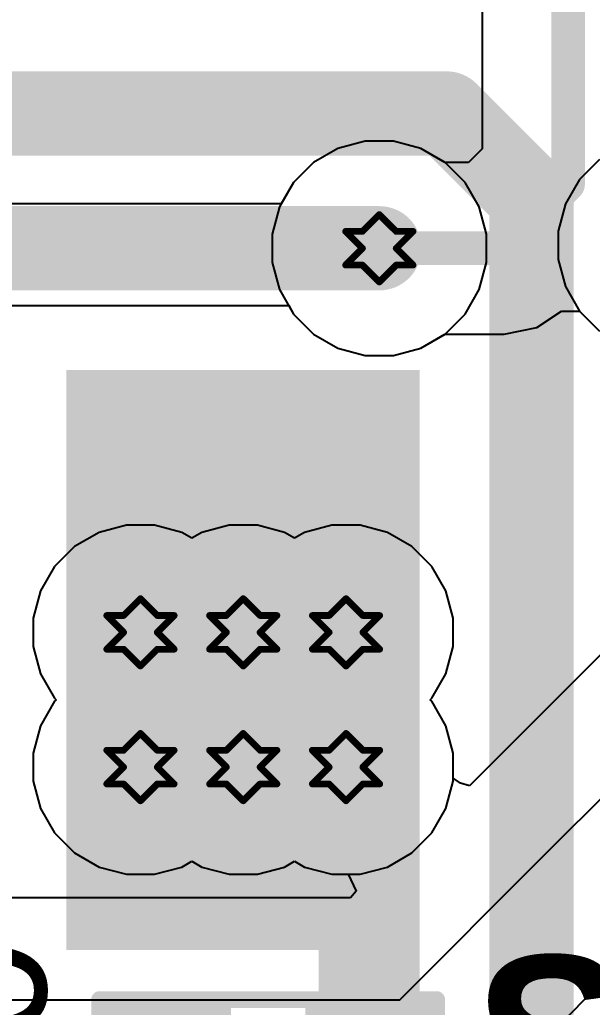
# Model space of a CAD drawing. Header units: inches. Extents: x -3 to 5437, y -3 to 5435.
# Drawn here: x 39.4 to 43.71, y 20.16 to 27.61 of the extents above; entities that cross this region are included whole.
import ezdxf

# ---------------------------------------------------------------- set-up
doc = ezdxf.new("R2010")
doc.units = ezdxf.units.IN
for name, color, linetype in [('Bottom Layer', 5, 'Continuous'), ('Bottom Solder', 6, 'Continuous'), ('Drill Drawing', 1, 'Continuous'), ('GND', 16, 'Continuous'), ('PWR', 76, 'Continuous'), ('Top Layer', 1, 'Continuous'), ('Top Overlay', 2, 'Continuous'), ('Top Paste', 8, 'Continuous'), ('Top Solder', 216, 'Continuous'), ('Via Holes', 16, 'Continuous')]:
    doc.layers.add(name, color=color, linetype=linetype)
doc.styles.add('Arial', font='', dxfattribs={"height": 0.2})
doc.styles.add('Arial_Bold', font='', dxfattribs={"height": 0.2})
doc.styles.get('Arial').set_extended_font_data('Arial')
doc.styles.get('Arial_Bold').set_extended_font_data('Arial', bold=True)

# ---------------------------------------------------------------- blocks, each defined once
blk = doc.blocks.new('S______B______243')
at = {"layer": 'Top Layer'}
for points in [[(-1.143, -0.4445), (-1.143, 0.4445), (-0.381, 0.4445), (-0.381, -0.4445)], [(0.381, -0.4445), (0.381, 0.4445), (1.143, 0.4445), (1.143, -0.4445)]]:
    blk.add_hatch(color=1, dxfattribs=at).paths.add_polyline_path(points)
at = {"layer": 'Top Paste'}
for points in [[(-1.143, -0.4445), (-1.143, 0.4445), (-0.381, 0.4445), (-0.381, -0.4445)], [(0.381, -0.4445), (0.381, 0.4445), (1.143, 0.4445), (1.143, -0.4445)]]:
    blk.add_hatch(color=8, dxfattribs=at).paths.add_polyline_path(points)
at = {"layer": 'Top Solder'}
for points in [[(-1.2446, -0.5461), (-1.2446, 0.5461), (-0.2794, 0.5461), (-0.2794, -0.5461)], [(0.2794, -0.5461), (0.2794, 0.5461), (1.2446, 0.5461), (1.2446, -0.5461)]]:
    blk.add_hatch(color=216, dxfattribs=at).paths.add_polyline_path(points)
at = {"layer": 'Top Overlay'}
for points in [[(-1.27, 0.5588, 0.127, 0.127, 0), (1.27, 0.5588, 0.127, 0.127, 0)], [(-1.27, -0.5588, 0.127, 0.127, 0), (-1.27, 0.5588, 0.127, 0.127, 0)], [(1.27, -0.5588, 0.127, 0.127, 0), (1.27, 0.5588, 0.127, 0.127, 0)], [(-1.27, -0.5588, 0.127, 0.127, 0), (1.27, -0.5588, 0.127, 0.127, 0)]]:
    blk.add_lwpolyline(points, format="xyseb", dxfattribs=at)
for points in [[(-1.30175, 0.5588, 0.0635, 0.0635, 1), (-1.23825, 0.5588, 0.0635, 0.0635, 1)], [(-1.30175, 0.5588, 0.0635, 0.0635, 1), (-1.23825, 0.5588, 0.0635, 0.0635, 1)], [(1.23825, 0.5588, 0.0635, 0.0635, 1), (1.30175, 0.5588, 0.0635, 0.0635, 1)], [(1.23825, 0.5588, 0.0635, 0.0635, 1), (1.30175, 0.5588, 0.0635, 0.0635, 1)], [(-1.30175, -0.5588, 0.0635, 0.0635, 1), (-1.23825, -0.5588, 0.0635, 0.0635, 1)], [(-1.30175, -0.5588, 0.0635, 0.0635, 1), (-1.23825, -0.5588, 0.0635, 0.0635, 1)], [(1.23825, -0.5588, 0.0635, 0.0635, 1), (1.30175, -0.5588, 0.0635, 0.0635, 1)], [(1.23825, -0.5588, 0.0635, 0.0635, 1), (1.30175, -0.5588, 0.0635, 0.0635, 1)]]:
    blk.add_lwpolyline(points, format="xyseb", close=True, dxfattribs=at)

msp = doc.modelspace()

# ---------------------------------------------------------------- hatches: boundary and pattern name
at = {"layer": 'Bottom Layer'}
h = msp.add_hatch(color=5, dxfattribs=at)
edge = h.paths.add_edge_path()
edge.add_arc((42.1098, 25.8835), 0.3, 0, 360)
h = msp.add_hatch(color=5, dxfattribs=at)
edge = h.paths.add_edge_path()
edge.add_arc((40.3093, 22.9879), 0.3, 0, 360)
h = msp.add_hatch(color=5, dxfattribs=at)
edge = h.paths.add_edge_path()
edge.add_arc((41.084, 22.9879), 0.3, 0, 360)
h = msp.add_hatch(color=5, dxfattribs=at)
edge = h.paths.add_edge_path()
edge.add_arc((41.8587, 22.9879), 0.3, 0, 360)
h = msp.add_hatch(color=5, dxfattribs=at)
edge = h.paths.add_edge_path()
edge.add_arc((40.3093, 21.9719), 0.3, 0, 360)
h = msp.add_hatch(color=5, dxfattribs=at)
edge = h.paths.add_edge_path()
edge.add_arc((41.084, 21.9719), 0.3, 0, 360)
h = msp.add_hatch(color=5, dxfattribs=at)
edge = h.paths.add_edge_path()
edge.add_arc((41.8587, 21.9719), 0.3, 0, 360)
at = {"layer": 'Bottom Solder'}
h = msp.add_hatch(color=6, dxfattribs=at)
edge = h.paths.add_edge_path()
edge.add_arc((42.1098, 25.8835), 0.15, 0, 360)
at = {"layer": 'GND'}
h = msp.add_hatch(color=16, dxfattribs=at)
edge = h.paths.add_edge_path()
edge.add_arc((42.1098, 25.8835), 0.3, 0, 360)
h = msp.add_hatch(color=16, dxfattribs=at)
edge = h.paths.add_edge_path()
edge.add_arc((40.3093, 22.9879), 0.3, 0, 360)
h = msp.add_hatch(color=16, dxfattribs=at)
edge = h.paths.add_edge_path()
edge.add_arc((41.084, 22.9879), 0.3, 0, 360)
h = msp.add_hatch(color=16, dxfattribs=at)
edge = h.paths.add_edge_path()
edge.add_arc((41.8587, 22.9879), 0.3, 0, 360)
h = msp.add_hatch(color=16, dxfattribs=at)
edge = h.paths.add_edge_path()
edge.add_arc((40.3093, 21.9719), 0.3, 0, 360)
h = msp.add_hatch(color=16, dxfattribs=at)
edge = h.paths.add_edge_path()
edge.add_arc((41.084, 21.9719), 0.3, 0, 360)
h = msp.add_hatch(color=16, dxfattribs=at)
edge = h.paths.add_edge_path()
edge.add_arc((41.8587, 21.9719), 0.3, 0, 360)
at = {"layer": 'PWR'}
h = msp.add_hatch(color=76, dxfattribs=at)
edge = h.paths.add_edge_path()
edge.add_arc((42.1098, 25.8835), 0.3, 0, 360)
h = msp.add_hatch(color=76, dxfattribs=at)
edge = h.paths.add_edge_path()
edge.add_arc((40.3093, 22.9879), 0.3, 0, 360)
h = msp.add_hatch(color=76, dxfattribs=at)
edge = h.paths.add_edge_path()
edge.add_arc((41.084, 22.9879), 0.3, 0, 360)
h = msp.add_hatch(color=76, dxfattribs=at)
edge = h.paths.add_edge_path()
edge.add_arc((41.8587, 22.9879), 0.3, 0, 360)
h = msp.add_hatch(color=76, dxfattribs=at)
edge = h.paths.add_edge_path()
edge.add_arc((40.3093, 21.9719), 0.3, 0, 360)
h = msp.add_hatch(color=76, dxfattribs=at)
edge = h.paths.add_edge_path()
edge.add_arc((41.084, 21.9719), 0.3, 0, 360)
h = msp.add_hatch(color=76, dxfattribs=at)
edge = h.paths.add_edge_path()
edge.add_arc((41.8587, 21.9719), 0.3, 0, 360)
at = {"layer": 'Top Layer'}
h = msp.add_hatch(color=1, dxfattribs=at)
edge = h.paths.add_edge_path()
edge.add_arc((42.1098, 25.8835), 0.3, 0, 360)
for points in [[(39.751, 20.5937), (42.4146, 20.5937), (42.4146, 24.9655), (39.751, 24.9655)], [(41.6526, 19.216), (42.4146, 19.216), (42.4146, 24.9655), (41.6526, 24.9655)]]:
    msp.add_hatch(color=1, dxfattribs=at).paths.add_polyline_path(points)
h = msp.add_hatch(color=1, dxfattribs=at)
edge = h.paths.add_edge_path()
edge.add_arc((40.3093, 22.9879), 0.3, 0, 360)
h = msp.add_hatch(color=1, dxfattribs=at)
edge = h.paths.add_edge_path()
edge.add_arc((41.084, 22.9879), 0.3, 0, 360)
h = msp.add_hatch(color=1, dxfattribs=at)
edge = h.paths.add_edge_path()
edge.add_arc((41.8587, 22.9879), 0.3, 0, 360)
h = msp.add_hatch(color=1, dxfattribs=at)
edge = h.paths.add_edge_path()
edge.add_arc((40.3093, 21.9719), 0.3, 0, 360)
h = msp.add_hatch(color=1, dxfattribs=at)
edge = h.paths.add_edge_path()
edge.add_arc((41.084, 21.9719), 0.3, 0, 360)
h = msp.add_hatch(color=1, dxfattribs=at)
edge = h.paths.add_edge_path()
edge.add_arc((41.8587, 21.9719), 0.3, 0, 360)
at = {"layer": 'Top Solder'}
h = msp.add_hatch(color=216, dxfattribs=at)
edge = h.paths.add_edge_path()
edge.add_arc((42.1098, 25.8835), 0.15, 0, 360)
at = {"layer": 'Via Holes'}
h = msp.add_hatch(color=7, dxfattribs=at)
edge = h.paths.add_edge_path()
edge.add_arc((42.1098, 25.8835), 0.15, 0, 360)
h = msp.add_hatch(color=7, dxfattribs=at)
edge = h.paths.add_edge_path()
edge.add_arc((40.3093, 22.9879), 0.15, 0, 360)
h = msp.add_hatch(color=7, dxfattribs=at)
edge = h.paths.add_edge_path()
edge.add_arc((41.084, 22.9879), 0.15, 0, 360)
h = msp.add_hatch(color=7, dxfattribs=at)
edge = h.paths.add_edge_path()
edge.add_arc((41.8587, 22.9879), 0.15, 0, 360)
h = msp.add_hatch(color=7, dxfattribs=at)
edge = h.paths.add_edge_path()
edge.add_arc((40.3093, 21.9719), 0.15, 0, 360)
h = msp.add_hatch(color=7, dxfattribs=at)
edge = h.paths.add_edge_path()
edge.add_arc((41.084, 21.9719), 0.15, 0, 360)
h = msp.add_hatch(color=7, dxfattribs=at)
edge = h.paths.add_edge_path()
edge.add_arc((41.8587, 21.9719), 0.15, 0, 360)

# ---------------------------------------------------------------- linework, layer by layer
at = {"layer": 'Bottom Layer'}
for p, q in [((42.8848, 46.0188), (42.8848, 26.6343)), ((42.0035, 26.6915), (41.798, 26.6364)), ((42.2162, 26.6915), (42.0035, 26.6915)), ((42.4217, 26.6364), (42.2162, 26.6915)), ((41.798, 26.6364), (41.6137, 26.53)), ((42.6044, 26.5309), (42.4217, 26.6364)), ((42.8848, 26.6343), (42.7815, 26.5309)), ((41.6137, 26.53), (41.4633, 26.3796)), ((42.7815, 26.5309), (42.6044, 26.5309)), ((41.4633, 26.3796), (41.3708, 26.2194)), ((41.3708, 26.2194), (12.1412, 26.2194)), ((12.1412, 25.4508), (41.4266, 25.4508)), ((41.4266, 25.4508), (41.4633, 25.3874)), ((41.4633, 25.3874), (41.6137, 25.2369)), ((43.2974, 25.2853), (43.4831, 25.4094)), ((43.4831, 25.4094), (43.6196, 25.4099)), ((43.6196, 25.4099), (43.77, 25.2595)), ((41.6137, 25.2369), (41.798, 25.1305)), ((43.0496, 25.236), (43.2974, 25.2853)), ((42.4217, 25.1305), (42.6044, 25.236)), ((42.6044, 25.236), (43.0496, 25.236)), ((41.798, 25.1305), (42.0035, 25.0755)), ((42.2162, 25.0755), (42.4217, 25.1305)), ((42.0035, 25.0755), (42.2162, 25.0755)), ((40.2029, 23.7959), (39.9974, 23.7408)), ((40.4156, 23.7959), (40.2029, 23.7959)), ((40.6211, 23.7408), (40.4156, 23.7959)), ((40.9776, 23.7959), (40.7721, 23.7408)), ((41.1903, 23.7959), (40.9776, 23.7959)), ((41.3958, 23.7408), (41.1903, 23.7959)), ((41.7523, 23.7959), (41.5468, 23.7408)), ((41.965, 23.7959), (41.7523, 23.7959)), ((42.1705, 23.7408), (41.965, 23.7959)), ((39.9974, 23.7408), (39.8131, 23.6344)), ((40.6966, 23.6972), (40.6211, 23.7408)), ((40.7721, 23.7408), (40.6966, 23.6972)), ((41.4713, 23.6972), (41.3958, 23.7408)), ((41.5468, 23.7408), (41.4713, 23.6972)), ((42.3548, 23.6344), (42.1705, 23.7408)), ((39.8131, 23.6344), (39.6627, 23.484)), ((42.5052, 23.484), (42.3548, 23.6344)), ((39.6627, 23.484), (39.5563, 23.2998)), ((42.6116, 23.2998), (42.5052, 23.484)), ((44.3464, 23.3882), (42.7888, 21.8306)), ((39.5563, 23.2998), (39.5013, 23.0942)), ((42.6667, 23.0942), (42.6116, 23.2998)), ((39.5013, 23.0942), (39.5013, 22.8815)), ((42.6667, 22.8815), (42.6667, 23.0942)), ((39.5013, 22.8815), (39.5563, 22.676)), ((42.6116, 22.676), (42.6667, 22.8815)), ((43.3322, 21.2871), (44.8543, 22.8092)), ((39.5563, 22.676), (39.6627, 22.4918)), ((42.5052, 22.4918), (42.6116, 22.676)), ((39.6627, 22.4918), (39.6746, 22.4799)), ((42.4933, 22.4799), (42.5052, 22.4918)), ((39.6627, 22.468), (39.5563, 22.2838)), ((39.6746, 22.4799), (39.6627, 22.468)), ((42.5052, 22.468), (42.4933, 22.4799)), ((42.6116, 22.2838), (42.5052, 22.468)), ((39.5563, 22.2838), (39.5013, 22.0782)), ((42.6667, 22.0782), (42.6116, 22.2838)), ((39.5013, 22.0782), (39.5013, 21.8655)), ((42.6667, 21.8881), (42.6667, 22.0782)), ((42.7214, 21.8499), (42.6667, 21.8881)), ((39.5013, 21.8655), (39.5563, 21.66)), ((42.7888, 21.8306), (42.7214, 21.8499)), ((39.5563, 21.66), (39.6627, 21.4758)), ((39.6627, 21.4758), (39.8131, 21.3253)), ((39.8131, 21.3253), (39.9974, 21.2189)), ((39.9974, 21.2189), (40.2029, 21.1639)), ((40.4156, 21.1639), (40.6211, 21.2189)), ((40.6211, 21.2189), (40.6966, 21.2625)), ((40.6966, 21.2625), (40.7721, 21.2189)), ((40.7721, 21.2189), (40.9776, 21.1639)), ((41.1903, 21.1639), (41.3958, 21.2189)), ((41.3958, 21.2189), (41.4713, 21.2625)), ((41.4713, 21.2625), (41.5468, 21.2189)), ((41.5468, 21.2189), (41.7523, 21.1639)), ((42.2635, 20.2184), (43.3322, 21.2871)), ((43.3322, 21.2871), (43.3322, 21.2871)), ((40.2029, 21.1639), (40.4156, 21.1639)), ((40.9776, 21.1639), (41.1903, 21.1639)), ((41.7523, 21.1639), (41.8738, 21.1639)), ((41.8738, 21.1639), (41.9342, 21.0369)), ((41.9342, 21.0369), (41.8936, 20.987)), ((41.8936, 20.987), (15.558, 20.987)), ((15.6084, 20.2184), (42.2635, 20.2184))]:
    msp.add_line(p, q, dxfattribs=at)
for points in [[(43.5322, 26.3661, 0.254, 0.254, 0), (43.5322, 46.0188, 0.254, 0.254, 0)], [(43.0496, 25.8835, 0.254, 0.254, 0), (43.5322, 26.3661, 0.254, 0.254, 0)], [(42.1098, 25.8835, 0.254, 0.254, 0), (43.0496, 25.8835, 0.254, 0.254, 0)]]:
    msp.add_lwpolyline(points, format="xyseb", dxfattribs=at)
for points in [[(43.4687, 26.3661, 0.127, 0.127, 1), (43.5957, 26.3661, 0.127, 0.127, 1)], [(43.4687, 26.3661, 0.127, 0.127, 1), (43.5957, 26.3661, 0.127, 0.127, 1)], [(42.0463, 25.8835, 0.127, 0.127, 1), (42.1733, 25.8835, 0.127, 0.127, 1)], [(42.9861, 25.8835, 0.127, 0.127, 1), (43.1131, 25.8835, 0.127, 0.127, 1)], [(42.9861, 25.8835, 0.127, 0.127, 1), (43.1131, 25.8835, 0.127, 0.127, 1)]]:
    msp.add_lwpolyline(points, format="xyseb", close=True, dxfattribs=at)
at = {"layer": 'Drill Drawing'}
for points in [[(41.9828, 26.0105, 0.0508, 0.0508, 0), (42.1098, 26.1375, 0.0508, 0.0508, 0)], [(42.1098, 26.1375, 0.0508, 0.0508, 0), (42.2368, 26.0105, 0.0508, 0.0508, 0)], [(41.8558, 26.0105, 0.0508, 0.0508, 0), (41.9828, 25.8835, 0.0508, 0.0508, 0)], [(41.8558, 26.0105, 0.0508, 0.0508, 0), (41.9828, 26.0105, 0.0508, 0.0508, 0)], [(42.2368, 26.0105, 0.0508, 0.0508, 0), (42.3638, 26.0105, 0.0508, 0.0508, 0)], [(42.2368, 25.8835, 0.0508, 0.0508, 0), (42.3638, 26.0105, 0.0508, 0.0508, 0)], [(41.8558, 25.7565, 0.0508, 0.0508, 0), (41.9828, 25.8835, 0.0508, 0.0508, 0)], [(42.2368, 25.8835, 0.0508, 0.0508, 0), (42.3638, 25.7565, 0.0508, 0.0508, 0)], [(41.8558, 25.7565, 0.0508, 0.0508, 0), (41.9828, 25.7565, 0.0508, 0.0508, 0)], [(41.9828, 25.7565, 0.0508, 0.0508, 0), (42.1098, 25.6295, 0.0508, 0.0508, 0)], [(42.1098, 25.6295, 0.0508, 0.0508, 0), (42.2368, 25.7565, 0.0508, 0.0508, 0)], [(42.2368, 25.7565, 0.0508, 0.0508, 0), (42.3638, 25.7565, 0.0508, 0.0508, 0)], [(40.1823, 23.1149, 0.0508, 0.0508, 0), (40.3093, 23.2419, 0.0508, 0.0508, 0)], [(40.3093, 23.2419, 0.0508, 0.0508, 0), (40.4363, 23.1149, 0.0508, 0.0508, 0)], [(40.957, 23.1149, 0.0508, 0.0508, 0), (41.084, 23.2419, 0.0508, 0.0508, 0)], [(41.084, 23.2419, 0.0508, 0.0508, 0), (41.211, 23.1149, 0.0508, 0.0508, 0)], [(41.7317, 23.1149, 0.0508, 0.0508, 0), (41.8587, 23.2419, 0.0508, 0.0508, 0)], [(41.8587, 23.2419, 0.0508, 0.0508, 0), (41.9857, 23.1149, 0.0508, 0.0508, 0)], [(40.0553, 23.1149, 0.0508, 0.0508, 0), (40.1823, 22.9879, 0.0508, 0.0508, 0)], [(40.0553, 23.1149, 0.0508, 0.0508, 0), (40.1823, 23.1149, 0.0508, 0.0508, 0)], [(40.4363, 23.1149, 0.0508, 0.0508, 0), (40.5633, 23.1149, 0.0508, 0.0508, 0)], [(40.4363, 22.9879, 0.0508, 0.0508, 0), (40.5633, 23.1149, 0.0508, 0.0508, 0)], [(40.83, 23.1149, 0.0508, 0.0508, 0), (40.957, 22.9879, 0.0508, 0.0508, 0)], [(40.83, 23.1149, 0.0508, 0.0508, 0), (40.957, 23.1149, 0.0508, 0.0508, 0)], [(41.211, 23.1149, 0.0508, 0.0508, 0), (41.338, 23.1149, 0.0508, 0.0508, 0)], [(41.211, 22.9879, 0.0508, 0.0508, 0), (41.338, 23.1149, 0.0508, 0.0508, 0)], [(41.6047, 23.1149, 0.0508, 0.0508, 0), (41.7317, 22.9879, 0.0508, 0.0508, 0)], [(41.6047, 23.1149, 0.0508, 0.0508, 0), (41.7317, 23.1149, 0.0508, 0.0508, 0)], [(41.9857, 23.1149, 0.0508, 0.0508, 0), (42.1127, 23.1149, 0.0508, 0.0508, 0)], [(41.9857, 22.9879, 0.0508, 0.0508, 0), (42.1127, 23.1149, 0.0508, 0.0508, 0)], [(40.0553, 22.8609, 0.0508, 0.0508, 0), (40.1823, 22.9879, 0.0508, 0.0508, 0)], [(40.4363, 22.9879, 0.0508, 0.0508, 0), (40.5633, 22.8609, 0.0508, 0.0508, 0)], [(40.83, 22.8609, 0.0508, 0.0508, 0), (40.957, 22.9879, 0.0508, 0.0508, 0)], [(41.211, 22.9879, 0.0508, 0.0508, 0), (41.338, 22.8609, 0.0508, 0.0508, 0)], [(41.6047, 22.8609, 0.0508, 0.0508, 0), (41.7317, 22.9879, 0.0508, 0.0508, 0)], [(41.9857, 22.9879, 0.0508, 0.0508, 0), (42.1127, 22.8609, 0.0508, 0.0508, 0)], [(40.0553, 22.8609, 0.0508, 0.0508, 0), (40.1823, 22.8609, 0.0508, 0.0508, 0)], [(40.1823, 22.8609, 0.0508, 0.0508, 0), (40.3093, 22.7339, 0.0508, 0.0508, 0)], [(40.3093, 22.7339, 0.0508, 0.0508, 0), (40.4363, 22.8609, 0.0508, 0.0508, 0)], [(40.4363, 22.8609, 0.0508, 0.0508, 0), (40.5633, 22.8609, 0.0508, 0.0508, 0)], [(40.83, 22.8609, 0.0508, 0.0508, 0), (40.957, 22.8609, 0.0508, 0.0508, 0)], [(40.957, 22.8609, 0.0508, 0.0508, 0), (41.084, 22.7339, 0.0508, 0.0508, 0)], [(41.084, 22.7339, 0.0508, 0.0508, 0), (41.211, 22.8609, 0.0508, 0.0508, 0)], [(41.211, 22.8609, 0.0508, 0.0508, 0), (41.338, 22.8609, 0.0508, 0.0508, 0)], [(41.6047, 22.8609, 0.0508, 0.0508, 0), (41.7317, 22.8609, 0.0508, 0.0508, 0)], [(41.7317, 22.8609, 0.0508, 0.0508, 0), (41.8587, 22.7339, 0.0508, 0.0508, 0)], [(41.8587, 22.7339, 0.0508, 0.0508, 0), (41.9857, 22.8609, 0.0508, 0.0508, 0)], [(41.9857, 22.8609, 0.0508, 0.0508, 0), (42.1127, 22.8609, 0.0508, 0.0508, 0)], [(40.1823, 22.0989, 0.0508, 0.0508, 0), (40.3093, 22.2259, 0.0508, 0.0508, 0)], [(40.3093, 22.2259, 0.0508, 0.0508, 0), (40.4363, 22.0989, 0.0508, 0.0508, 0)], [(40.957, 22.0989, 0.0508, 0.0508, 0), (41.084, 22.2259, 0.0508, 0.0508, 0)], [(41.084, 22.2259, 0.0508, 0.0508, 0), (41.211, 22.0989, 0.0508, 0.0508, 0)], [(41.7317, 22.0989, 0.0508, 0.0508, 0), (41.8587, 22.2259, 0.0508, 0.0508, 0)], [(41.8587, 22.2259, 0.0508, 0.0508, 0), (41.9857, 22.0989, 0.0508, 0.0508, 0)], [(40.0553, 22.0989, 0.0508, 0.0508, 0), (40.1823, 21.9719, 0.0508, 0.0508, 0)], [(40.0553, 22.0989, 0.0508, 0.0508, 0), (40.1823, 22.0989, 0.0508, 0.0508, 0)], [(40.4363, 22.0989, 0.0508, 0.0508, 0), (40.5633, 22.0989, 0.0508, 0.0508, 0)], [(40.4363, 21.9719, 0.0508, 0.0508, 0), (40.5633, 22.0989, 0.0508, 0.0508, 0)], [(40.83, 22.0989, 0.0508, 0.0508, 0), (40.957, 21.9719, 0.0508, 0.0508, 0)], [(40.83, 22.0989, 0.0508, 0.0508, 0), (40.957, 22.0989, 0.0508, 0.0508, 0)], [(41.211, 22.0989, 0.0508, 0.0508, 0), (41.338, 22.0989, 0.0508, 0.0508, 0)], [(41.211, 21.9719, 0.0508, 0.0508, 0), (41.338, 22.0989, 0.0508, 0.0508, 0)], [(41.6047, 22.0989, 0.0508, 0.0508, 0), (41.7317, 21.9719, 0.0508, 0.0508, 0)], [(41.6047, 22.0989, 0.0508, 0.0508, 0), (41.7317, 22.0989, 0.0508, 0.0508, 0)], [(41.9857, 22.0989, 0.0508, 0.0508, 0), (42.1127, 22.0989, 0.0508, 0.0508, 0)], [(41.9857, 21.9719, 0.0508, 0.0508, 0), (42.1127, 22.0989, 0.0508, 0.0508, 0)], [(40.0553, 21.8449, 0.0508, 0.0508, 0), (40.1823, 21.9719, 0.0508, 0.0508, 0)], [(40.4363, 21.9719, 0.0508, 0.0508, 0), (40.5633, 21.8449, 0.0508, 0.0508, 0)], [(40.83, 21.8449, 0.0508, 0.0508, 0), (40.957, 21.9719, 0.0508, 0.0508, 0)], [(41.211, 21.9719, 0.0508, 0.0508, 0), (41.338, 21.8449, 0.0508, 0.0508, 0)], [(41.6047, 21.8449, 0.0508, 0.0508, 0), (41.7317, 21.9719, 0.0508, 0.0508, 0)], [(41.9857, 21.9719, 0.0508, 0.0508, 0), (42.1127, 21.8449, 0.0508, 0.0508, 0)], [(40.0553, 21.8449, 0.0508, 0.0508, 0), (40.1823, 21.8449, 0.0508, 0.0508, 0)], [(40.1823, 21.8449, 0.0508, 0.0508, 0), (40.3093, 21.7179, 0.0508, 0.0508, 0)], [(40.3093, 21.7179, 0.0508, 0.0508, 0), (40.4363, 21.8449, 0.0508, 0.0508, 0)], [(40.4363, 21.8449, 0.0508, 0.0508, 0), (40.5633, 21.8449, 0.0508, 0.0508, 0)], [(40.83, 21.8449, 0.0508, 0.0508, 0), (40.957, 21.8449, 0.0508, 0.0508, 0)], [(40.957, 21.8449, 0.0508, 0.0508, 0), (41.084, 21.7179, 0.0508, 0.0508, 0)], [(41.084, 21.7179, 0.0508, 0.0508, 0), (41.211, 21.8449, 0.0508, 0.0508, 0)], [(41.211, 21.8449, 0.0508, 0.0508, 0), (41.338, 21.8449, 0.0508, 0.0508, 0)], [(41.6047, 21.8449, 0.0508, 0.0508, 0), (41.7317, 21.8449, 0.0508, 0.0508, 0)], [(41.7317, 21.8449, 0.0508, 0.0508, 0), (41.8587, 21.7179, 0.0508, 0.0508, 0)], [(41.8587, 21.7179, 0.0508, 0.0508, 0), (41.9857, 21.8449, 0.0508, 0.0508, 0)], [(41.9857, 21.8449, 0.0508, 0.0508, 0), (42.1127, 21.8449, 0.0508, 0.0508, 0)]]:
    msp.add_lwpolyline(points, format="xyseb", dxfattribs=at)
for points in [[(42.0971, 26.1375, 0.0254, 0.0254, 1), (42.1225, 26.1375, 0.0254, 0.0254, 1)], [(42.0971, 26.1375, 0.0254, 0.0254, 1), (42.1225, 26.1375, 0.0254, 0.0254, 1)], [(41.8431, 26.0105, 0.0254, 0.0254, 1), (41.8685, 26.0105, 0.0254, 0.0254, 1)], [(41.8431, 26.0105, 0.0254, 0.0254, 1), (41.8685, 26.0105, 0.0254, 0.0254, 1)], [(41.9701, 26.0105, 0.0254, 0.0254, 1), (41.9955, 26.0105, 0.0254, 0.0254, 1)], [(41.9701, 26.0105, 0.0254, 0.0254, 1), (41.9955, 26.0105, 0.0254, 0.0254, 1)], [(42.2241, 26.0105, 0.0254, 0.0254, 1), (42.2495, 26.0105, 0.0254, 0.0254, 1)], [(42.2241, 26.0105, 0.0254, 0.0254, 1), (42.2495, 26.0105, 0.0254, 0.0254, 1)], [(42.3511, 26.0105, 0.0254, 0.0254, 1), (42.3765, 26.0105, 0.0254, 0.0254, 1)], [(42.3511, 26.0105, 0.0254, 0.0254, 1), (42.3765, 26.0105, 0.0254, 0.0254, 1)], [(41.9701, 25.8835, 0.0254, 0.0254, 1), (41.9955, 25.8835, 0.0254, 0.0254, 1)], [(41.9701, 25.8835, 0.0254, 0.0254, 1), (41.9955, 25.8835, 0.0254, 0.0254, 1)], [(42.2241, 25.8835, 0.0254, 0.0254, 1), (42.2495, 25.8835, 0.0254, 0.0254, 1)], [(42.2241, 25.8835, 0.0254, 0.0254, 1), (42.2495, 25.8835, 0.0254, 0.0254, 1)], [(41.8431, 25.7565, 0.0254, 0.0254, 1), (41.8685, 25.7565, 0.0254, 0.0254, 1)], [(41.8431, 25.7565, 0.0254, 0.0254, 1), (41.8685, 25.7565, 0.0254, 0.0254, 1)], [(41.9701, 25.7565, 0.0254, 0.0254, 1), (41.9955, 25.7565, 0.0254, 0.0254, 1)], [(41.9701, 25.7565, 0.0254, 0.0254, 1), (41.9955, 25.7565, 0.0254, 0.0254, 1)], [(42.2241, 25.7565, 0.0254, 0.0254, 1), (42.2495, 25.7565, 0.0254, 0.0254, 1)], [(42.2241, 25.7565, 0.0254, 0.0254, 1), (42.2495, 25.7565, 0.0254, 0.0254, 1)], [(42.3511, 25.7565, 0.0254, 0.0254, 1), (42.3765, 25.7565, 0.0254, 0.0254, 1)], [(42.3511, 25.7565, 0.0254, 0.0254, 1), (42.3765, 25.7565, 0.0254, 0.0254, 1)], [(42.0971, 25.6295, 0.0254, 0.0254, 1), (42.1225, 25.6295, 0.0254, 0.0254, 1)], [(42.0971, 25.6295, 0.0254, 0.0254, 1), (42.1225, 25.6295, 0.0254, 0.0254, 1)], [(40.2966, 23.2419, 0.0254, 0.0254, 1), (40.322, 23.2419, 0.0254, 0.0254, 1)], [(40.2966, 23.2419, 0.0254, 0.0254, 1), (40.322, 23.2419, 0.0254, 0.0254, 1)], [(41.0713, 23.2419, 0.0254, 0.0254, 1), (41.0967, 23.2419, 0.0254, 0.0254, 1)], [(41.0713, 23.2419, 0.0254, 0.0254, 1), (41.0967, 23.2419, 0.0254, 0.0254, 1)], [(41.846, 23.2419, 0.0254, 0.0254, 1), (41.8714, 23.2419, 0.0254, 0.0254, 1)], [(41.846, 23.2419, 0.0254, 0.0254, 1), (41.8714, 23.2419, 0.0254, 0.0254, 1)], [(40.0426, 23.1149, 0.0254, 0.0254, 1), (40.068, 23.1149, 0.0254, 0.0254, 1)], [(40.0426, 23.1149, 0.0254, 0.0254, 1), (40.068, 23.1149, 0.0254, 0.0254, 1)], [(40.1696, 23.1149, 0.0254, 0.0254, 1), (40.195, 23.1149, 0.0254, 0.0254, 1)], [(40.1696, 23.1149, 0.0254, 0.0254, 1), (40.195, 23.1149, 0.0254, 0.0254, 1)], [(40.4236, 23.1149, 0.0254, 0.0254, 1), (40.449, 23.1149, 0.0254, 0.0254, 1)], [(40.4236, 23.1149, 0.0254, 0.0254, 1), (40.449, 23.1149, 0.0254, 0.0254, 1)], [(40.5506, 23.1149, 0.0254, 0.0254, 1), (40.576, 23.1149, 0.0254, 0.0254, 1)], [(40.5506, 23.1149, 0.0254, 0.0254, 1), (40.576, 23.1149, 0.0254, 0.0254, 1)], [(40.8173, 23.1149, 0.0254, 0.0254, 1), (40.8427, 23.1149, 0.0254, 0.0254, 1)], [(40.8173, 23.1149, 0.0254, 0.0254, 1), (40.8427, 23.1149, 0.0254, 0.0254, 1)], [(40.9443, 23.1149, 0.0254, 0.0254, 1), (40.9697, 23.1149, 0.0254, 0.0254, 1)], [(40.9443, 23.1149, 0.0254, 0.0254, 1), (40.9697, 23.1149, 0.0254, 0.0254, 1)], [(41.1983, 23.1149, 0.0254, 0.0254, 1), (41.2237, 23.1149, 0.0254, 0.0254, 1)], [(41.1983, 23.1149, 0.0254, 0.0254, 1), (41.2237, 23.1149, 0.0254, 0.0254, 1)], [(41.3253, 23.1149, 0.0254, 0.0254, 1), (41.3507, 23.1149, 0.0254, 0.0254, 1)], [(41.3253, 23.1149, 0.0254, 0.0254, 1), (41.3507, 23.1149, 0.0254, 0.0254, 1)], [(41.592, 23.1149, 0.0254, 0.0254, 1), (41.6174, 23.1149, 0.0254, 0.0254, 1)], [(41.592, 23.1149, 0.0254, 0.0254, 1), (41.6174, 23.1149, 0.0254, 0.0254, 1)], [(41.719, 23.1149, 0.0254, 0.0254, 1), (41.7444, 23.1149, 0.0254, 0.0254, 1)], [(41.719, 23.1149, 0.0254, 0.0254, 1), (41.7444, 23.1149, 0.0254, 0.0254, 1)], [(41.973, 23.1149, 0.0254, 0.0254, 1), (41.9984, 23.1149, 0.0254, 0.0254, 1)], [(41.973, 23.1149, 0.0254, 0.0254, 1), (41.9984, 23.1149, 0.0254, 0.0254, 1)], [(42.1, 23.1149, 0.0254, 0.0254, 1), (42.1254, 23.1149, 0.0254, 0.0254, 1)], [(42.1, 23.1149, 0.0254, 0.0254, 1), (42.1254, 23.1149, 0.0254, 0.0254, 1)], [(40.1696, 22.9879, 0.0254, 0.0254, 1), (40.195, 22.9879, 0.0254, 0.0254, 1)], [(40.1696, 22.9879, 0.0254, 0.0254, 1), (40.195, 22.9879, 0.0254, 0.0254, 1)], [(40.4236, 22.9879, 0.0254, 0.0254, 1), (40.449, 22.9879, 0.0254, 0.0254, 1)], [(40.4236, 22.9879, 0.0254, 0.0254, 1), (40.449, 22.9879, 0.0254, 0.0254, 1)], [(40.9443, 22.9879, 0.0254, 0.0254, 1), (40.9697, 22.9879, 0.0254, 0.0254, 1)], [(40.9443, 22.9879, 0.0254, 0.0254, 1), (40.9697, 22.9879, 0.0254, 0.0254, 1)], [(41.1983, 22.9879, 0.0254, 0.0254, 1), (41.2237, 22.9879, 0.0254, 0.0254, 1)], [(41.1983, 22.9879, 0.0254, 0.0254, 1), (41.2237, 22.9879, 0.0254, 0.0254, 1)], [(41.719, 22.9879, 0.0254, 0.0254, 1), (41.7444, 22.9879, 0.0254, 0.0254, 1)], [(41.719, 22.9879, 0.0254, 0.0254, 1), (41.7444, 22.9879, 0.0254, 0.0254, 1)], [(41.973, 22.9879, 0.0254, 0.0254, 1), (41.9984, 22.9879, 0.0254, 0.0254, 1)], [(41.973, 22.9879, 0.0254, 0.0254, 1), (41.9984, 22.9879, 0.0254, 0.0254, 1)], [(40.0426, 22.8609, 0.0254, 0.0254, 1), (40.068, 22.8609, 0.0254, 0.0254, 1)], [(40.0426, 22.8609, 0.0254, 0.0254, 1), (40.068, 22.8609, 0.0254, 0.0254, 1)], [(40.1696, 22.8609, 0.0254, 0.0254, 1), (40.195, 22.8609, 0.0254, 0.0254, 1)], [(40.1696, 22.8609, 0.0254, 0.0254, 1), (40.195, 22.8609, 0.0254, 0.0254, 1)], [(40.4236, 22.8609, 0.0254, 0.0254, 1), (40.449, 22.8609, 0.0254, 0.0254, 1)], [(40.4236, 22.8609, 0.0254, 0.0254, 1), (40.449, 22.8609, 0.0254, 0.0254, 1)], [(40.5506, 22.8609, 0.0254, 0.0254, 1), (40.576, 22.8609, 0.0254, 0.0254, 1)], [(40.5506, 22.8609, 0.0254, 0.0254, 1), (40.576, 22.8609, 0.0254, 0.0254, 1)], [(40.8173, 22.8609, 0.0254, 0.0254, 1), (40.8427, 22.8609, 0.0254, 0.0254, 1)], [(40.8173, 22.8609, 0.0254, 0.0254, 1), (40.8427, 22.8609, 0.0254, 0.0254, 1)], [(40.9443, 22.8609, 0.0254, 0.0254, 1), (40.9697, 22.8609, 0.0254, 0.0254, 1)], [(40.9443, 22.8609, 0.0254, 0.0254, 1), (40.9697, 22.8609, 0.0254, 0.0254, 1)], [(41.1983, 22.8609, 0.0254, 0.0254, 1), (41.2237, 22.8609, 0.0254, 0.0254, 1)], [(41.1983, 22.8609, 0.0254, 0.0254, 1), (41.2237, 22.8609, 0.0254, 0.0254, 1)], [(41.3253, 22.8609, 0.0254, 0.0254, 1), (41.3507, 22.8609, 0.0254, 0.0254, 1)], [(41.3253, 22.8609, 0.0254, 0.0254, 1), (41.3507, 22.8609, 0.0254, 0.0254, 1)], [(41.592, 22.8609, 0.0254, 0.0254, 1), (41.6174, 22.8609, 0.0254, 0.0254, 1)], [(41.592, 22.8609, 0.0254, 0.0254, 1), (41.6174, 22.8609, 0.0254, 0.0254, 1)], [(41.719, 22.8609, 0.0254, 0.0254, 1), (41.7444, 22.8609, 0.0254, 0.0254, 1)], [(41.719, 22.8609, 0.0254, 0.0254, 1), (41.7444, 22.8609, 0.0254, 0.0254, 1)], [(41.973, 22.8609, 0.0254, 0.0254, 1), (41.9984, 22.8609, 0.0254, 0.0254, 1)], [(41.973, 22.8609, 0.0254, 0.0254, 1), (41.9984, 22.8609, 0.0254, 0.0254, 1)], [(42.1, 22.8609, 0.0254, 0.0254, 1), (42.1254, 22.8609, 0.0254, 0.0254, 1)], [(42.1, 22.8609, 0.0254, 0.0254, 1), (42.1254, 22.8609, 0.0254, 0.0254, 1)], [(40.2966, 22.7339, 0.0254, 0.0254, 1), (40.322, 22.7339, 0.0254, 0.0254, 1)], [(40.2966, 22.7339, 0.0254, 0.0254, 1), (40.322, 22.7339, 0.0254, 0.0254, 1)], [(41.0713, 22.7339, 0.0254, 0.0254, 1), (41.0967, 22.7339, 0.0254, 0.0254, 1)], [(41.0713, 22.7339, 0.0254, 0.0254, 1), (41.0967, 22.7339, 0.0254, 0.0254, 1)], [(41.846, 22.7339, 0.0254, 0.0254, 1), (41.8714, 22.7339, 0.0254, 0.0254, 1)], [(41.846, 22.7339, 0.0254, 0.0254, 1), (41.8714, 22.7339, 0.0254, 0.0254, 1)], [(40.2966, 22.2259, 0.0254, 0.0254, 1), (40.322, 22.2259, 0.0254, 0.0254, 1)], [(40.2966, 22.2259, 0.0254, 0.0254, 1), (40.322, 22.2259, 0.0254, 0.0254, 1)], [(41.0713, 22.2259, 0.0254, 0.0254, 1), (41.0967, 22.2259, 0.0254, 0.0254, 1)], [(41.0713, 22.2259, 0.0254, 0.0254, 1), (41.0967, 22.2259, 0.0254, 0.0254, 1)], [(41.846, 22.2259, 0.0254, 0.0254, 1), (41.8714, 22.2259, 0.0254, 0.0254, 1)], [(41.846, 22.2259, 0.0254, 0.0254, 1), (41.8714, 22.2259, 0.0254, 0.0254, 1)], [(40.0426, 22.0989, 0.0254, 0.0254, 1), (40.068, 22.0989, 0.0254, 0.0254, 1)], [(40.0426, 22.0989, 0.0254, 0.0254, 1), (40.068, 22.0989, 0.0254, 0.0254, 1)], [(40.1696, 22.0989, 0.0254, 0.0254, 1), (40.195, 22.0989, 0.0254, 0.0254, 1)], [(40.1696, 22.0989, 0.0254, 0.0254, 1), (40.195, 22.0989, 0.0254, 0.0254, 1)], [(40.4236, 22.0989, 0.0254, 0.0254, 1), (40.449, 22.0989, 0.0254, 0.0254, 1)], [(40.4236, 22.0989, 0.0254, 0.0254, 1), (40.449, 22.0989, 0.0254, 0.0254, 1)], [(40.5506, 22.0989, 0.0254, 0.0254, 1), (40.576, 22.0989, 0.0254, 0.0254, 1)], [(40.5506, 22.0989, 0.0254, 0.0254, 1), (40.576, 22.0989, 0.0254, 0.0254, 1)], [(40.8173, 22.0989, 0.0254, 0.0254, 1), (40.8427, 22.0989, 0.0254, 0.0254, 1)], [(40.8173, 22.0989, 0.0254, 0.0254, 1), (40.8427, 22.0989, 0.0254, 0.0254, 1)], [(40.9443, 22.0989, 0.0254, 0.0254, 1), (40.9697, 22.0989, 0.0254, 0.0254, 1)], [(40.9443, 22.0989, 0.0254, 0.0254, 1), (40.9697, 22.0989, 0.0254, 0.0254, 1)], [(41.1983, 22.0989, 0.0254, 0.0254, 1), (41.2237, 22.0989, 0.0254, 0.0254, 1)], [(41.1983, 22.0989, 0.0254, 0.0254, 1), (41.2237, 22.0989, 0.0254, 0.0254, 1)], [(41.3253, 22.0989, 0.0254, 0.0254, 1), (41.3507, 22.0989, 0.0254, 0.0254, 1)], [(41.3253, 22.0989, 0.0254, 0.0254, 1), (41.3507, 22.0989, 0.0254, 0.0254, 1)], [(41.592, 22.0989, 0.0254, 0.0254, 1), (41.6174, 22.0989, 0.0254, 0.0254, 1)], [(41.592, 22.0989, 0.0254, 0.0254, 1), (41.6174, 22.0989, 0.0254, 0.0254, 1)], [(41.719, 22.0989, 0.0254, 0.0254, 1), (41.7444, 22.0989, 0.0254, 0.0254, 1)], [(41.719, 22.0989, 0.0254, 0.0254, 1), (41.7444, 22.0989, 0.0254, 0.0254, 1)], [(41.973, 22.0989, 0.0254, 0.0254, 1), (41.9984, 22.0989, 0.0254, 0.0254, 1)], [(41.973, 22.0989, 0.0254, 0.0254, 1), (41.9984, 22.0989, 0.0254, 0.0254, 1)], [(42.1, 22.0989, 0.0254, 0.0254, 1), (42.1254, 22.0989, 0.0254, 0.0254, 1)], [(42.1, 22.0989, 0.0254, 0.0254, 1), (42.1254, 22.0989, 0.0254, 0.0254, 1)], [(40.1696, 21.9719, 0.0254, 0.0254, 1), (40.195, 21.9719, 0.0254, 0.0254, 1)], [(40.1696, 21.9719, 0.0254, 0.0254, 1), (40.195, 21.9719, 0.0254, 0.0254, 1)], [(40.4236, 21.9719, 0.0254, 0.0254, 1), (40.449, 21.9719, 0.0254, 0.0254, 1)], [(40.4236, 21.9719, 0.0254, 0.0254, 1), (40.449, 21.9719, 0.0254, 0.0254, 1)], [(40.9443, 21.9719, 0.0254, 0.0254, 1), (40.9697, 21.9719, 0.0254, 0.0254, 1)], [(40.9443, 21.9719, 0.0254, 0.0254, 1), (40.9697, 21.9719, 0.0254, 0.0254, 1)], [(41.1983, 21.9719, 0.0254, 0.0254, 1), (41.2237, 21.9719, 0.0254, 0.0254, 1)], [(41.1983, 21.9719, 0.0254, 0.0254, 1), (41.2237, 21.9719, 0.0254, 0.0254, 1)], [(41.719, 21.9719, 0.0254, 0.0254, 1), (41.7444, 21.9719, 0.0254, 0.0254, 1)], [(41.719, 21.9719, 0.0254, 0.0254, 1), (41.7444, 21.9719, 0.0254, 0.0254, 1)], [(41.973, 21.9719, 0.0254, 0.0254, 1), (41.9984, 21.9719, 0.0254, 0.0254, 1)], [(41.973, 21.9719, 0.0254, 0.0254, 1), (41.9984, 21.9719, 0.0254, 0.0254, 1)], [(40.0426, 21.8449, 0.0254, 0.0254, 1), (40.068, 21.8449, 0.0254, 0.0254, 1)], [(40.0426, 21.8449, 0.0254, 0.0254, 1), (40.068, 21.8449, 0.0254, 0.0254, 1)], [(40.1696, 21.8449, 0.0254, 0.0254, 1), (40.195, 21.8449, 0.0254, 0.0254, 1)], [(40.1696, 21.8449, 0.0254, 0.0254, 1), (40.195, 21.8449, 0.0254, 0.0254, 1)], [(40.4236, 21.8449, 0.0254, 0.0254, 1), (40.449, 21.8449, 0.0254, 0.0254, 1)], [(40.4236, 21.8449, 0.0254, 0.0254, 1), (40.449, 21.8449, 0.0254, 0.0254, 1)], [(40.5506, 21.8449, 0.0254, 0.0254, 1), (40.576, 21.8449, 0.0254, 0.0254, 1)], [(40.5506, 21.8449, 0.0254, 0.0254, 1), (40.576, 21.8449, 0.0254, 0.0254, 1)], [(40.8173, 21.8449, 0.0254, 0.0254, 1), (40.8427, 21.8449, 0.0254, 0.0254, 1)], [(40.8173, 21.8449, 0.0254, 0.0254, 1), (40.8427, 21.8449, 0.0254, 0.0254, 1)], [(40.9443, 21.8449, 0.0254, 0.0254, 1), (40.9697, 21.8449, 0.0254, 0.0254, 1)], [(40.9443, 21.8449, 0.0254, 0.0254, 1), (40.9697, 21.8449, 0.0254, 0.0254, 1)], [(41.1983, 21.8449, 0.0254, 0.0254, 1), (41.2237, 21.8449, 0.0254, 0.0254, 1)], [(41.1983, 21.8449, 0.0254, 0.0254, 1), (41.2237, 21.8449, 0.0254, 0.0254, 1)], [(41.3253, 21.8449, 0.0254, 0.0254, 1), (41.3507, 21.8449, 0.0254, 0.0254, 1)], [(41.3253, 21.8449, 0.0254, 0.0254, 1), (41.3507, 21.8449, 0.0254, 0.0254, 1)], [(41.592, 21.8449, 0.0254, 0.0254, 1), (41.6174, 21.8449, 0.0254, 0.0254, 1)], [(41.592, 21.8449, 0.0254, 0.0254, 1), (41.6174, 21.8449, 0.0254, 0.0254, 1)], [(41.719, 21.8449, 0.0254, 0.0254, 1), (41.7444, 21.8449, 0.0254, 0.0254, 1)], [(41.719, 21.8449, 0.0254, 0.0254, 1), (41.7444, 21.8449, 0.0254, 0.0254, 1)], [(41.973, 21.8449, 0.0254, 0.0254, 1), (41.9984, 21.8449, 0.0254, 0.0254, 1)], [(41.973, 21.8449, 0.0254, 0.0254, 1), (41.9984, 21.8449, 0.0254, 0.0254, 1)], [(42.1, 21.8449, 0.0254, 0.0254, 1), (42.1254, 21.8449, 0.0254, 0.0254, 1)], [(42.1, 21.8449, 0.0254, 0.0254, 1), (42.1254, 21.8449, 0.0254, 0.0254, 1)], [(40.2966, 21.7179, 0.0254, 0.0254, 1), (40.322, 21.7179, 0.0254, 0.0254, 1)], [(40.2966, 21.7179, 0.0254, 0.0254, 1), (40.322, 21.7179, 0.0254, 0.0254, 1)], [(41.0713, 21.7179, 0.0254, 0.0254, 1), (41.0967, 21.7179, 0.0254, 0.0254, 1)], [(41.0713, 21.7179, 0.0254, 0.0254, 1), (41.0967, 21.7179, 0.0254, 0.0254, 1)], [(41.846, 21.7179, 0.0254, 0.0254, 1), (41.8714, 21.7179, 0.0254, 0.0254, 1)], [(41.846, 21.7179, 0.0254, 0.0254, 1), (41.8714, 21.7179, 0.0254, 0.0254, 1)]]:
    msp.add_lwpolyline(points, format="xyseb", close=True, dxfattribs=at)
at = {"layer": 'GND'}
for p, q in [((42.0035, 26.6915), (41.798, 26.6364)), ((42.2162, 26.6915), (42.0035, 26.6915)), ((42.4217, 26.6364), (42.2162, 26.6915)), ((41.798, 26.6364), (41.6137, 26.53)), ((42.606, 26.53), (42.4217, 26.6364)), ((41.6137, 26.53), (41.4633, 26.3796)), ((42.7564, 26.3796), (42.606, 26.53)), ((43.77, 26.5526), (43.6196, 26.4022)), ((41.4633, 26.3796), (41.3569, 26.1954)), ((42.8628, 26.1954), (42.7564, 26.3796)), ((43.6196, 26.4022), (43.5132, 26.2179)), ((43.5132, 26.2179), (43.4581, 26.0124)), ((41.3569, 26.1954), (41.3018, 25.9898)), ((42.9178, 25.9898), (42.8628, 26.1954)), ((41.3018, 25.9898), (41.3018, 25.7771)), ((42.9178, 25.7771), (42.9178, 25.9898)), ((43.4581, 26.0124), (43.4581, 25.7997)), ((41.3018, 25.7771), (41.3569, 25.5716)), ((42.8628, 25.5716), (42.9178, 25.7771)), ((43.4581, 25.7997), (43.5132, 25.5942)), ((41.3569, 25.5716), (41.4633, 25.3874)), ((42.7564, 25.3874), (42.8628, 25.5716)), ((43.5132, 25.5942), (43.6196, 25.4099)), ((41.4633, 25.3874), (41.6137, 25.2369)), ((42.606, 25.2369), (42.7564, 25.3874)), ((43.6196, 25.4099), (43.77, 25.2595)), ((41.6137, 25.2369), (41.798, 25.1305)), ((42.4217, 25.1305), (42.606, 25.2369)), ((41.798, 25.1305), (42.0035, 25.0755)), ((42.2162, 25.0755), (42.4217, 25.1305)), ((42.0035, 25.0755), (42.2162, 25.0755)), ((40.2029, 23.7959), (39.9974, 23.7408)), ((40.4156, 23.7959), (40.2029, 23.7959)), ((40.6211, 23.7408), (40.4156, 23.7959)), ((40.9776, 23.7959), (40.7721, 23.7408)), ((41.1903, 23.7959), (40.9776, 23.7959)), ((41.3958, 23.7408), (41.1903, 23.7959)), ((41.7523, 23.7959), (41.5468, 23.7408)), ((41.965, 23.7959), (41.7523, 23.7959)), ((42.1705, 23.7408), (41.965, 23.7959)), ((39.9974, 23.7408), (39.8131, 23.6344)), ((40.6966, 23.6972), (40.6211, 23.7408)), ((40.7721, 23.7408), (40.6966, 23.6972)), ((41.4713, 23.6972), (41.3958, 23.7408)), ((41.5468, 23.7408), (41.4713, 23.6972)), ((42.3548, 23.6344), (42.1705, 23.7408)), ((39.8131, 23.6344), (39.6627, 23.484)), ((42.5052, 23.484), (42.3548, 23.6344)), ((39.6627, 23.484), (39.5563, 23.2998)), ((42.6116, 23.2998), (42.5052, 23.484)), ((39.5563, 23.2998), (39.5013, 23.0942)), ((42.6667, 23.0942), (42.6116, 23.2998)), ((39.5013, 23.0942), (39.5013, 22.8815)), ((42.6667, 22.8815), (42.6667, 23.0942)), ((39.5013, 22.8815), (39.5563, 22.676)), ((42.6116, 22.676), (42.6667, 22.8815)), ((39.5563, 22.676), (39.6627, 22.4918)), ((42.5052, 22.4918), (42.6116, 22.676)), ((39.6627, 22.4918), (39.6746, 22.4799)), ((42.4933, 22.4799), (42.5052, 22.4918)), ((39.6627, 22.468), (39.5563, 22.2838)), ((39.6746, 22.4799), (39.6627, 22.468)), ((42.5052, 22.468), (42.4933, 22.4799)), ((42.6116, 22.2838), (42.5052, 22.468)), ((39.5563, 22.2838), (39.5013, 22.0782)), ((42.6667, 22.0782), (42.6116, 22.2838)), ((39.5013, 22.0782), (39.5013, 21.8655)), ((42.6667, 21.8655), (42.6667, 22.0782)), ((39.5013, 21.8655), (39.5563, 21.66)), ((42.6116, 21.66), (42.6667, 21.8655)), ((39.5563, 21.66), (39.6627, 21.4758)), ((42.5052, 21.4758), (42.6116, 21.66)), ((39.6627, 21.4758), (39.8131, 21.3253)), ((42.3548, 21.3253), (42.5052, 21.4758)), ((39.8131, 21.3253), (39.9974, 21.2189)), ((42.1705, 21.2189), (42.3548, 21.3253)), ((39.9974, 21.2189), (40.2029, 21.1639)), ((40.4156, 21.1639), (40.6211, 21.2189)), ((40.6211, 21.2189), (40.6966, 21.2625)), ((40.6966, 21.2625), (40.7721, 21.2189)), ((40.7721, 21.2189), (40.9776, 21.1639)), ((41.1903, 21.1639), (41.3958, 21.2189)), ((41.3958, 21.2189), (41.4713, 21.2625)), ((41.4713, 21.2625), (41.5468, 21.2189)), ((41.5468, 21.2189), (41.7523, 21.1639)), ((41.965, 21.1639), (42.1705, 21.2189)), ((40.2029, 21.1639), (40.4156, 21.1639)), ((40.9776, 21.1639), (41.1903, 21.1639)), ((41.7523, 21.1639), (41.965, 21.1639))]:
    msp.add_line(p, q, dxfattribs=at)
at = {"layer": 'PWR'}
for p, q in [((42.0035, 26.6915), (41.798, 26.6364)), ((42.2162, 26.6915), (42.0035, 26.6915)), ((42.4217, 26.6364), (42.2162, 26.6915)), ((41.798, 26.6364), (41.6137, 26.53)), ((42.606, 26.53), (42.4217, 26.6364)), ((41.6137, 26.53), (41.4633, 26.3796)), ((42.7564, 26.3796), (42.606, 26.53)), ((43.77, 26.5526), (43.6196, 26.4022)), ((41.4633, 26.3796), (41.3569, 26.1954)), ((42.8628, 26.1954), (42.7564, 26.3796)), ((43.6196, 26.4022), (43.5132, 26.2179)), ((43.5132, 26.2179), (43.4581, 26.0124)), ((41.3569, 26.1954), (41.3018, 25.9898)), ((42.9178, 25.9898), (42.8628, 26.1954)), ((41.3018, 25.9898), (41.3018, 25.7771)), ((42.9178, 25.7771), (42.9178, 25.9898)), ((43.4581, 26.0124), (43.4581, 25.7997)), ((41.3018, 25.7771), (41.3569, 25.5716)), ((42.8628, 25.5716), (42.9178, 25.7771)), ((43.4581, 25.7997), (43.5132, 25.5942)), ((41.3569, 25.5716), (41.4633, 25.3874)), ((42.7564, 25.3874), (42.8628, 25.5716)), ((43.5132, 25.5942), (43.6196, 25.4099)), ((41.4633, 25.3874), (41.6137, 25.2369)), ((42.606, 25.2369), (42.7564, 25.3874)), ((43.6196, 25.4099), (43.77, 25.2595)), ((41.6137, 25.2369), (41.798, 25.1305)), ((42.4217, 25.1305), (42.606, 25.2369)), ((41.798, 25.1305), (42.0035, 25.0755)), ((42.2162, 25.0755), (42.4217, 25.1305)), ((42.0035, 25.0755), (42.2162, 25.0755)), ((43.7927, 20.3555), (42.9162, 19.479))]:
    msp.add_line(p, q, dxfattribs=at)
at = {"layer": 'Top Layer'}
for points in [[(19.9356, 26.8995, 0.635, 0.635, 0), (42.6178, 26.8995, 0.635, 0.635, 0)], [(42.6178, 26.8995, 0.635, 0.635, 0), (43.2567, 26.2606, 0.635, 0.635, 0)], [(43.2567, 14.9866, 0.635, 0.635, 0), (43.2567, 26.2606, 0.635, 0.635, 0)], [(31.9752, 25.8835, 0.635, 0.635, 0), (42.1098, 25.8835, 0.635, 0.635, 0)]]:
    msp.add_lwpolyline(points, format="xyseb", dxfattribs=at)
for points in [[(42.4591, 26.8995, 0.3175, 0.3175, 1), (42.7766, 26.8995, 0.3175, 0.3175, 1)], [(42.4591, 26.8995, 0.3175, 0.3175, 1), (42.7766, 26.8995, 0.3175, 0.3175, 1)], [(43.0979, 26.2606, 0.3175, 0.3175, 1), (43.4154, 26.2606, 0.3175, 0.3175, 1)], [(43.0979, 26.2606, 0.3175, 0.3175, 1), (43.4154, 26.2606, 0.3175, 0.3175, 1)], [(41.9511, 25.8835, 0.3175, 0.3175, 1), (42.2686, 25.8835, 0.3175, 0.3175, 1)]]:
    msp.add_lwpolyline(points, format="xyseb", close=True, dxfattribs=at)

# ---------------------------------------------------------------- block references
msp.add_blockref('S______B______243', (41.2716, 19.6605))

# ---------------------------------------------------------------- texts
at = {"layer": 'Top Overlay', "style": 'Arial'}
msp.add_text('Q20', height=1.016, rotation=90, dxfattribs=at).set_placement((39.5979, 18.0014))
at = {"layer": 'Top Overlay', "style": 'Arial_Bold'}
msp.add_text('SB40', height=1.27, dxfattribs=at).set_placement((42.8214, 19.2798))

doc.saveas('drawing.dxf')
